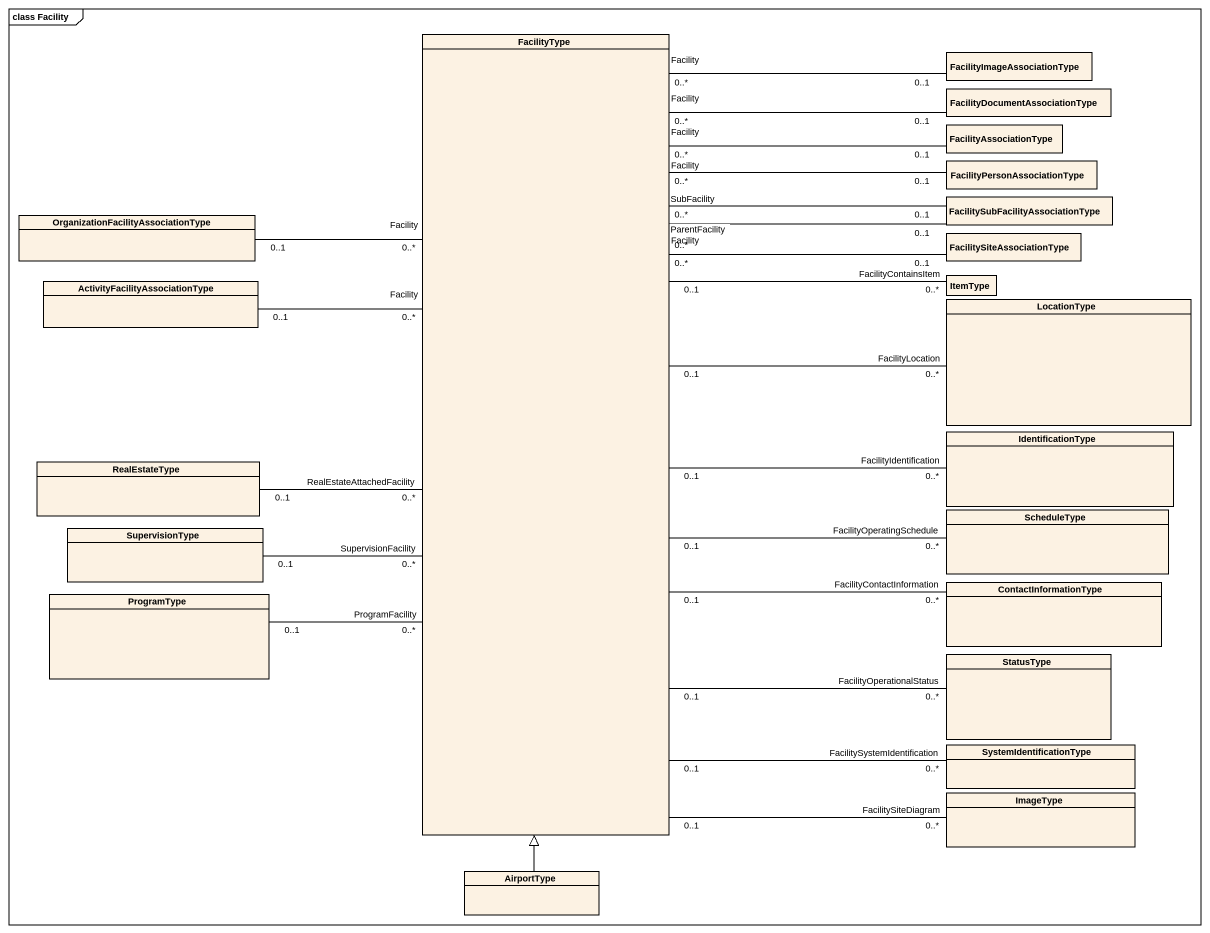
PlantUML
@startuml
mainframe class Facility
hide circle
hide empty members
class FacilityType
class FacilityImageAssociationType
class "FacilityDocumentAssociationType" as FacilityDocumentAssociationT
class FacilityAssociationType
class "FacilityPersonAssociationType" as FacilityPersonAssociationTyp
class "OrganizationFacilityAssociationType" as OrganizationFacilityAssociat
class "FacilitySubFacilityAssociationType" as FacilitySubFacilityAssociati
class FacilitySiteAssociationType
class "ActivityFacilityAssociationType" as ActivityFacilityAssociationT
class LocationType
class ItemType
class IdentificationType
class RealEstateType
class SupervisionType
class ScheduleType
class ProgramType
class ContactInformationType
class StatusType
class SystemIdentificationType
class ImageType
class AirportType
FacilityType "0..1" -right- "FacilityLocation\n0..*" LocationType
FacilityType "0..1" -right- "FacilityContainsItem\n0..*" ItemType
FacilityType "0..1" -right- "FacilityIdentification\n0..*" IdentificationType
FacilityType "0..1" -right- "FacilityOperatingSchedule\n0..*" ScheduleType
FacilityType "0..1" -right- "FacilityContactInformation\n0..*" ContactInformationType
FacilityType "0..1" -right- "FacilityOperationalStatus\n0..*" StatusType
FacilityType "0..1" -- "FacilitySystemIdentification\n0..*" SystemIdentificationType
FacilityType "0..1" -- "FacilitySiteDiagram\n0..*" ImageType
FacilityImageAssociationType "0..1" -- "Facility\n0..*" FacilityType
FacilityDocumentAssociationT "0..1" -- "Facility\n0..*" FacilityType
FacilityAssociationType "0..1" -- "Facility\n0..*" FacilityType
FacilityPersonAssociationTyp "0..1" -left- "Facility\n0..*" FacilityType
OrganizationFacilityAssociat "0..1" -right- "Facility\n0..*" FacilityType
FacilitySubFacilityAssociati "0..1" -left- "SubFacility\n0..*" FacilityType
FacilitySubFacilityAssociati "0..1" -left- "ParentFacility\n0..*" FacilityType
FacilitySiteAssociationType "0..1" -left- "Facility\n0..*" FacilityType
ActivityFacilityAssociationT "0..1" -right- "Facility\n0..*" FacilityType
RealEstateType "0..1" -right- "RealEstateAttachedFacility\n0..*" FacilityType
SupervisionType "0..1" -right- "SupervisionFacility\n0..*" FacilityType
ProgramType "0..1" -right- "ProgramFacility\n0..*" FacilityType
AirportType -up-|> FacilityType
@enduml
